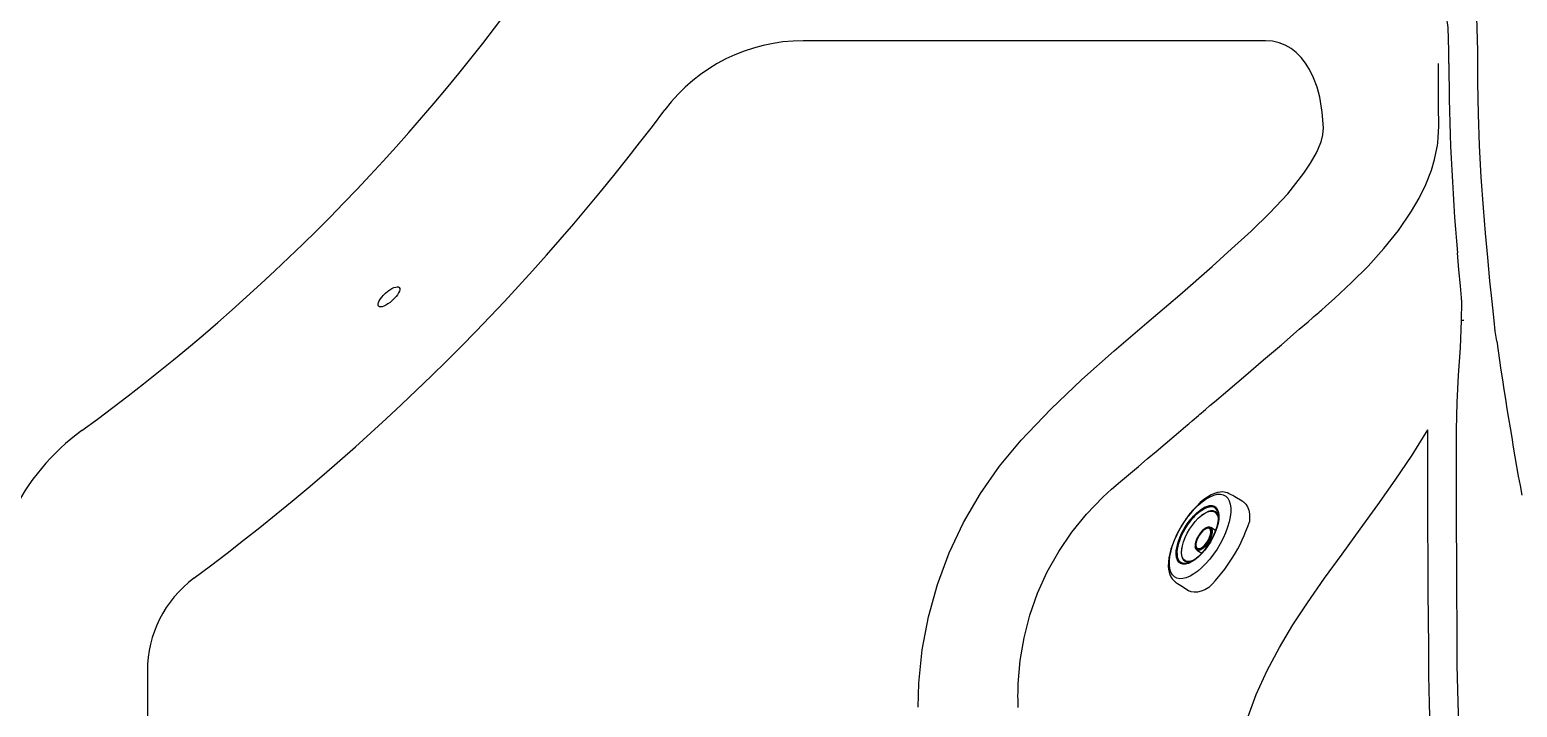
# Model space of a CAD drawing. Extents: x 527 to 611, y 788 to 934.
# Drawn here: x 551.92 to 577.69, y 849.38 to 861.11 of the extents above; entities that cross this region are included whole.
import ezdxf

# ---------------------------------------------------------------- set-up
doc = ezdxf.new("R2010")
doc.units = 0
doc.header["$MEASUREMENT"] = 0
for name, color, linetype in [('1', 4, 'Continuous'), ('BDIM_GREEN', 3, 'Continuous'), ('BDIM_YELLOW', 2, 'Continuous')]:
    doc.layers.add(name, color=color, linetype=linetype)

# ---------------------------------------------------------------- blocks, each defined once
blk = doc.blocks.new('2018 FLAIR')
at = {"layer": '1', "linetype": 'Continuous', "lineweight": 25}
for p, q in [((46.438, 57.552), (38.428, 57.552)), ((49.614, 57.158), (49.615, 57.377)), ((49.871, 52.71), (49.834, 52.71)), ((27.068, 46.643), (27.068, 37.777))]:
    blk.add_line(p, q, dxfattribs=at)
at = {"layer": '1', "linetype": 'Continuous', "lineweight": 25, "flags": 128}
for points in [[(49.615, 57.377), (49.599, 57.782), (49.546, 58.178), (49.471, 58.502), (49.366, 58.816), (49.228, 59.118), (49.106, 59.323), (48.961, 59.516)], [(50.114, 57.377), (50.099, 57.964), (50.053, 58.55)], [(47.439, 56.043), (47.421, 56.315), (47.377, 56.574), (47.33, 56.75), (47.27, 56.911), (47.198, 57.057), (47.129, 57.168), (47.053, 57.265), (46.97, 57.349), (46.88, 57.418), (46.778, 57.477), (46.671, 57.519), (46.557, 57.544), (46.438, 57.552)], [(50.397, 52.71), (50.361, 53.04), (50.325, 53.394), (50.286, 53.798), (50.249, 54.222), (50.214, 54.659), (50.175, 55.194), (50.145, 55.737), (50.124, 56.284), (50.114, 56.831), (50.114, 57.377)], [(49.438, 56.075), (49.436, 56.428), (49.434, 56.79), (49.432, 57.158)], [(40.421, 46.013), (40.433, 46.427), (40.492, 47.005), (40.599, 47.578), (40.754, 48.14), (40.956, 48.685), (41.204, 49.209), (41.497, 49.712), (41.831, 50.189), (42.202, 50.636), (42.717, 51.174), (43.258, 51.686), (43.816, 52.182), (44.383, 52.668), (44.951, 53.154), (45.511, 53.647), (45.85, 53.949), (46.187, 54.256), (46.514, 54.572), (46.822, 54.904), (47.102, 55.259), (47.219, 55.431), (47.32, 55.612), (47.399, 55.804), (47.429, 55.922), (47.439, 56.043)], [(42.153, 46.009), (42.152, 46.043), (42.151, 46.077), (42.15, 46.11), (42.15, 46.136), (42.15, 46.162), (42.149, 46.188), (42.149, 46.213), (42.15, 46.281), (42.152, 46.349), (42.154, 46.417), (42.188, 46.82), (42.254, 47.217), (42.354, 47.607), (42.489, 47.989), (42.657, 48.36), (42.854, 48.711), (43.081, 49.043), (43.337, 49.356), (43.619, 49.649), (43.769, 49.787), (43.924, 49.919), (44.234, 50.181), (44.389, 50.313), (44.544, 50.444), (44.699, 50.576), (44.855, 50.708), (44.93, 50.771), (45.01, 50.839), (45.056, 50.879), (45.108, 50.923), (45.165, 50.971), (45.199, 51), (45.243, 51.037), (45.276, 51.066), (45.302, 51.088), (45.32, 51.103), (45.361, 51.138), (45.398, 51.169), (45.475, 51.235), (45.556, 51.304), (45.63, 51.367), (45.71, 51.434), (45.785, 51.499), (45.94, 51.631), (46.095, 51.763), (46.404, 52.027), (46.713, 52.291), (47.021, 52.557), (47.174, 52.689), (47.251, 52.756), (47.277, 52.778), (47.304, 52.801), (47.328, 52.822), (47.367, 52.855), (47.385, 52.871), (47.405, 52.888), (47.481, 52.955), (47.633, 53.09), (47.929, 53.367), (48.214, 53.653), (48.486, 53.954), (48.74, 54.27), (48.967, 54.601), (49.101, 54.83), (49.216, 55.067), (49.312, 55.313), (49.367, 55.5), (49.406, 55.689), (49.414, 55.737), (49.42, 55.785), (49.43, 55.881), (49.436, 55.978), (49.438, 56.075)], [(49.834, 52.71), (49.836, 53.03), (49.836, 53.06), (49.835, 53.069), (49.832, 53.102), (49.826, 53.17), (49.813, 53.307), (49.788, 53.589), (49.764, 53.881)], [(49.745, 50.816), (49.757, 51.29), (49.782, 51.763), (49.815, 52.236), (49.834, 52.71)], [(50.442, 52.35), (50.418, 52.522), (50.397, 52.71)], [(45.906, 44.454), (45.907, 44.536), (45.909, 44.618), (45.913, 44.7), (45.919, 44.782), (45.926, 44.864), (45.934, 44.945), (45.945, 45.025), (46.028, 45.468), (46.138, 45.855), (46.278, 46.234), (46.465, 46.647), (46.678, 47.048), (46.912, 47.437), (47.162, 47.819), (47.459, 48.246), (47.763, 48.666), (48.077, 49.094), (48.383, 49.515), (48.684, 49.942), (48.975, 50.375), (49.249, 50.816)], [(49.249, 49.686), (49.248, 50.251), (49.249, 50.816)], [(49.362, 42.186), (49.326, 43.158), (49.301, 44.13), (49.295, 44.779), (49.295, 45.428), (49.279, 46.076), (49.269, 46.563), (49.266, 47.049), (49.256, 48.022), (49.249, 49.686)], [(49.859, 42.21), (49.859, 42.21), (49.828, 43.182), (49.816, 44.155), (49.805, 45.127), (49.776, 46.099), (49.759, 46.741), (49.755, 47.384), (49.753, 48.027), (49.746, 49.684), (49.746, 49.684)]]:
    blk.add_lwpolyline(points, dxfattribs=at)
at = {"layer": '1', "linetype": 'Continuous', "lineweight": 25}
for centre, radius, start, end in [((5.477, 78.943), 34.789, 306.0142, 323.6181), ((38.423, 54.563), 2.989, 89.9007, 143.0753), ((88.244, 57.282), 38.631, 180.1836, 185.0518), ((4.203, 80.217), 39.779, 306.5147, 323.1471), ((121.497, 62.547), 71.783, 188.16651, 190.32258), ((28.211, 47.66), 3.882, 125.9398, 154.3124), ((-125.231, 50.036), 174.978, 359.88493, 0.25554), ((29.06, 46.646), 1.992, 126.5867, 180.1003)]:
    blk.add_arc(centre, radius, start, end, dxfattribs=at)
at = {"layer": '1'}
blk.add_ellipse((31.252, 53.119), major_axis=(-0.18, -0.162), ratio=0.358288, dxfattribs=at)
at = {"layer": 'BDIM_GREEN', "linetype": 'Continuous', "lineweight": 25, "flags": 128}
for points in [[(45.602, 49.7), (45.657, 49.702), (45.706, 49.691), (45.748, 49.669), (45.782, 49.634), (45.809, 49.588), (45.826, 49.531), (45.835, 49.465), (45.835, 49.39), (45.825, 49.308), (45.807, 49.221), (45.78, 49.129), (45.745, 49.034), (45.702, 48.938), (45.652, 48.843), (45.597, 48.75), (45.536, 48.661), (45.472, 48.577), (45.404, 48.5), (45.335, 48.43), (45.266, 48.371), (45.197, 48.321), (45.129, 48.282), (45.065, 48.255), (45.005, 48.241), (44.95, 48.239), (44.901, 48.249), (44.859, 48.272), (44.824, 48.306), (44.798, 48.352), (44.78, 48.409), (44.772, 48.475), (44.772, 48.55), (44.782, 48.632), (44.8, 48.719), (44.827, 48.811), (44.862, 48.906), (44.905, 49.002), (44.954, 49.097), (45.01, 49.19), (45.07, 49.279), (45.135, 49.363), (45.202, 49.441), (45.271, 49.51), (45.341, 49.57), (45.41, 49.619), (45.477, 49.658), (45.542, 49.685), (45.602, 49.7)], [(45.466, 49.504), (45.512, 49.505), (45.551, 49.493), (45.583, 49.469), (45.607, 49.433), (45.622, 49.387), (45.629, 49.331), (45.626, 49.267), (45.615, 49.196), (45.594, 49.12), (45.566, 49.042), (45.529, 48.962), (45.487, 48.883), (45.438, 48.807), (45.385, 48.735), (45.329, 48.67), (45.272, 48.613), (45.214, 48.566), (45.157, 48.529), (45.102, 48.504), (45.052, 48.491), (45.006, 48.49), (44.967, 48.502), (44.935, 48.526), (44.911, 48.561), (44.896, 48.607), (44.889, 48.663), (44.892, 48.727), (44.904, 48.798), (44.924, 48.874), (44.953, 48.953), (44.989, 49.032), (45.032, 49.111), (45.08, 49.187), (45.133, 49.259), (45.189, 49.324), (45.247, 49.381), (45.305, 49.428), (45.362, 49.465), (45.416, 49.491), (45.466, 49.504)], [(45.462, 49.497), (45.506, 49.497), (45.545, 49.486), (45.576, 49.462), (45.6, 49.427), (45.615, 49.382), (45.622, 49.327), (45.619, 49.263), (45.608, 49.194), (45.587, 49.119), (45.559, 49.042), (45.524, 48.963), (45.481, 48.886), (45.434, 48.811), (45.382, 48.74), (45.327, 48.676), (45.27, 48.62), (45.213, 48.574), (45.157, 48.537), (45.103, 48.512), (45.054, 48.499), (45.009, 48.499), (44.97, 48.51), (44.939, 48.534), (44.915, 48.569), (44.9, 48.614), (44.894, 48.67), (44.896, 48.733), (44.908, 48.802), (44.928, 48.877), (44.956, 48.954), (44.992, 49.033), (45.034, 49.11), (45.081, 49.185), (45.134, 49.256), (45.189, 49.32), (45.245, 49.376), (45.302, 49.422), (45.358, 49.459), (45.412, 49.484), (45.462, 49.497)], [(45.197, 48.563), (45.194, 48.561), (45.145, 48.542), (45.101, 48.536), (45.062, 48.542), (45.03, 48.56), (45.006, 48.591), (44.99, 48.632), (44.983, 48.683), (44.985, 48.742), (44.997, 48.808), (45.017, 48.879), (45.045, 48.952), (45.081, 49.026), (45.123, 49.099), (45.17, 49.167), (45.22, 49.23), (45.273, 49.286), (45.327, 49.333), (45.38, 49.369), (45.431, 49.394), (45.478, 49.407), (45.478, 49.407)], [(45.463, 49.129), (45.44, 49.13), (45.409, 49.12), (45.374, 49.099), (45.339, 49.067), (45.305, 49.028), (45.274, 48.982), (45.249, 48.934), (45.23, 48.885), (45.22, 48.84), (45.218, 48.801), (45.226, 48.77), (45.231, 48.761)], [(45.423, 49.126), (45.436, 49.131), (45.466, 49.134), (45.49, 49.125), (45.507, 49.104), (45.515, 49.072), (45.513, 49.031), (45.502, 48.984), (45.483, 48.933), (45.456, 48.883), (45.424, 48.835), (45.389, 48.794), (45.351, 48.761), (45.315, 48.738), (45.283, 48.728), (45.255, 48.731), (45.234, 48.746), (45.222, 48.773), (45.219, 48.793)], [(45.419, 49.109), (45.386, 49.093), (45.351, 49.066), (45.317, 49.028), (45.286, 48.984), (45.26, 48.937), (45.242, 48.889), (45.232, 48.845), (45.232, 48.807), (45.241, 48.779), (45.259, 48.763), (45.285, 48.759), (45.316, 48.769), (45.35, 48.791), (45.385, 48.824), (45.418, 48.865), (45.447, 48.911), (45.469, 48.959), (45.483, 49.005), (45.488, 49.047), (45.483, 49.08), (45.47, 49.102), (45.448, 49.112), (45.419, 49.109)]]:
    blk.add_lwpolyline(points, dxfattribs=at)
at = {"layer": 'BDIM_GREEN', "linetype": 'Continuous', "lineweight": 25}
blk.add_arc((45.272, 48.792), 0.0515, 217.1581, 294.6312, dxfattribs=at)
at = {"layer": 'BDIM_YELLOW', "linetype": 'Continuous', "lineweight": 25}
for p, q in [((45.43, 49.479), (45.387, 49.458)), ((45.497, 49.408), (45.508, 49.41)), ((45.508, 49.41), (45.543, 49.411)), ((45.573, 49.076), (45.487, 49.128)), ((45.247, 48.735), (45.332, 48.682)), ((44.908, 48.673), (44.909, 48.625))]:
    blk.add_line(p, q, dxfattribs=at)
at = {"layer": 'BDIM_YELLOW', "linetype": 'Continuous', "lineweight": 25, "flags": 128}
for points in [[(46.051, 49.57), (46.032, 49.581), (45.903, 49.658), (45.87, 49.678), (45.844, 49.693), (45.821, 49.705), (45.798, 49.716), (45.777, 49.725), (45.745, 49.734), (45.699, 49.741), (45.651, 49.739), (45.607, 49.731), (45.556, 49.715), (45.497, 49.689), (45.435, 49.653), (45.371, 49.608), (45.307, 49.556), (45.245, 49.496), (45.184, 49.432), (45.128, 49.365), (45.084, 49.308), (45.049, 49.259), (45.008, 49.198), (44.986, 49.164)], [(45.052, 48.499), (45.042, 48.499), (45, 48.505), (44.965, 48.523), (44.938, 48.554), (44.919, 48.596), (44.909, 48.648), (44.908, 48.709), (44.917, 48.778), (44.935, 48.852), (44.961, 48.93), (44.996, 49.009), (45.037, 49.088), (45.084, 49.164), (45.136, 49.236), (45.191, 49.302), (45.249, 49.36), (45.307, 49.408), (45.363, 49.445), (45.418, 49.471), (45.468, 49.484)], [(45.43, 49.479), (45.466, 49.494), (45.478, 49.498)], [(46.051, 49.57), (46.061, 49.563), (46.098, 49.529), (46.127, 49.483), (46.148, 49.426), (46.159, 49.359), (46.162, 49.284), (46.158, 49.222)], [(44.893, 48.669), (44.895, 48.728), (44.907, 48.799), (44.927, 48.874), (44.956, 48.952), (44.992, 49.032), (45.034, 49.11), (45.082, 49.186), (45.135, 49.257), (45.191, 49.321), (45.248, 49.378), (45.306, 49.425), (45.362, 49.462), (45.384, 49.473)], [(45.478, 49.407), (45.52, 49.407), (45.555, 49.394), (45.584, 49.37), (45.604, 49.334), (45.615, 49.288), (45.617, 49.251)], [(45.556, 49.394), (45.585, 49.383), (45.599, 49.373)], [(44.986, 49.164), (44.933, 49.071), (44.913, 49.032), (44.881, 48.967), (44.852, 48.899), (44.823, 48.826), (44.799, 48.751), (44.779, 48.676), (44.764, 48.599), (44.755, 48.526), (44.753, 48.458), (44.757, 48.397), (44.766, 48.35), (44.778, 48.309), (44.796, 48.27), (44.82, 48.235), (44.841, 48.211), (44.859, 48.195), (44.877, 48.181), (44.895, 48.168), (44.914, 48.155), (44.939, 48.139), (44.971, 48.119), (45.014, 48.092), (45.111, 48.031)], [(45.294, 48.745), (45.327, 48.761), (45.362, 48.787), (45.397, 48.823), (45.43, 48.866), (45.458, 48.914), (45.48, 48.962), (45.495, 49.009), (45.501, 49.052), (45.498, 49.087), (45.486, 49.113), (45.478, 49.121)], [(45.478, 49.121), (45.467, 49.127), (45.463, 49.129)], [(45.133, 48.525), (45.124, 48.523), (45.082, 48.523), (45.046, 48.535), (45.018, 48.558), (44.997, 48.593), (44.985, 48.638), (44.981, 48.692), (44.986, 48.754), (44.993, 48.788)], [(44.913, 48.573), (44.912, 48.582), (44.909, 48.625)], [(45.02, 48.555), (45.009, 48.577), (45.002, 48.598)], [(45.08, 48.523), (45.053, 48.54), (45.038, 48.556)], [(45.151, 48.534), (45.113, 48.53), (45.096, 48.531)], [(45.455, 48.086), (45.387, 48.048), (45.32, 48.021), (45.258, 48.006), (45.2, 48.004), (45.148, 48.014), (45.111, 48.031)]]:
    blk.add_lwpolyline(points, dxfattribs=at)
at = {"layer": 'BDIM_YELLOW', "linetype": 'Continuous', "lineweight": 25}
for centre, radius, start, end in [((45.842, 48.751), 0.853, 121.7639, 140.3652), ((45.492, 49.362), 0.124, 22.0741, 101.2195), ((45.573, 49.043), 0.38, 102.8758, 131.0824), ((45.509, 49.3), 0.116, 12.8451, 100.2062), ((45.495, 49.279), 0.129, 11.1046, 55.0582), ((45.741, 48.592), 0.85, 156.7625, 175.4315), ((45.108, 48.63), 0.0998, 216.8239, 263.1225), ((45.05, 48.53), 0.0133, 354.4544, 57.6528)]:
    blk.add_arc(centre, radius, start, end, dxfattribs=at)
at = {"layer": 'BDIM_YELLOW'}
blk.add_arc((43.403, 50.14), 2.903, 314.9582, 341.5714, dxfattribs=at)

msp = doc.modelspace()

# ---------------------------------------------------------------- block references
at = {"layer": '1'}
msp.add_blockref('2018 FLAIR', (526.895, 803.362), dxfattribs=at)

doc.saveas('drawing.dxf')
